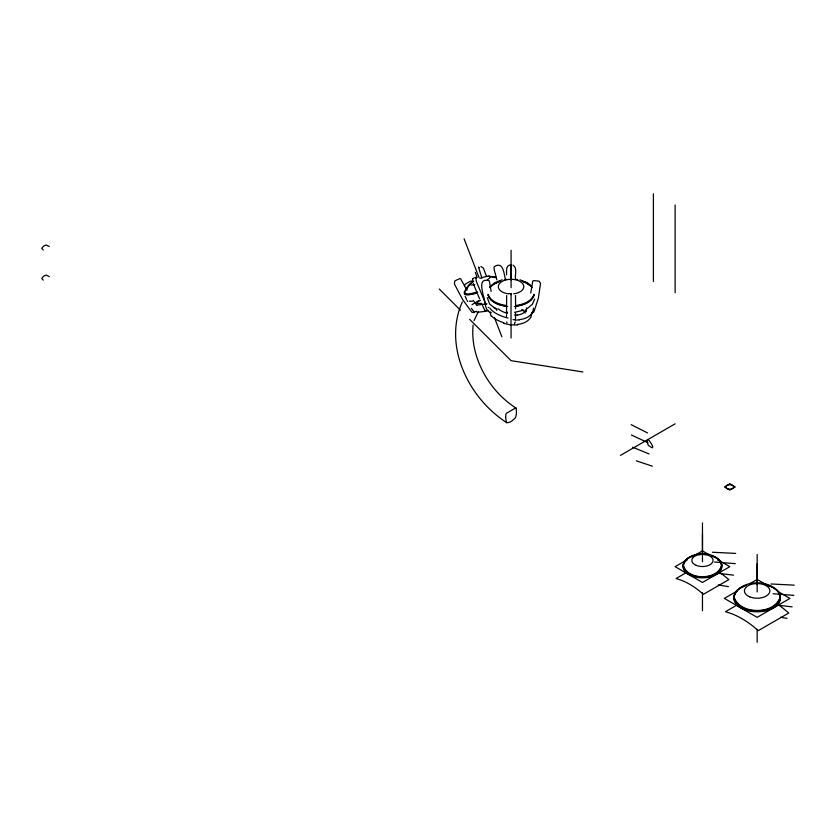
<?xml version="1.0" encoding="UTF-8"?>
<svg xmlns="http://www.w3.org/2000/svg" width="836" height="836" viewBox="0 0 836 836"><rect width="100%" height="100%" fill="white"/><g stroke="black" fill="none" stroke-linecap="round" stroke-linejoin="round"><path stroke-width="1.25" d="M511.078 268.001L511.078 264.97M511.078 294.7L511.078 293.561M511.068 338.037L511.078 325.12M511.078 287.688L511.078 250.257M702.47 555.083L702.47 534.256M757.155 584.583L757.155 563.757M506.553 306.843L506.532 312.737M506.553 304.858L506.658 295.557M515.572 308.829L515.572 306.854M515.582 304.858L515.488 295.557M506.511 316.478L506.522 314.66M515.519 318.506L515.54 316.499M515.551 314.681L515.561 312.758M511.005 324.462L511.078 293.708M532.198 312.455L530.745 317.461M473.113 325.047C469.863 357.212 489.185 391.081 515.896 407.968M472.434 280.029L472.998 278.649M530.735 293.081L532.751 281.147A1.902 1.557 0 0 1 533.514 280.645L538.948 281.084L540.547 283.373L538.332 298.389L533.901 311.922M534.643 299.069L532.428 304.158L527.297 308.568M490.115 312.047L491.004 316.092M474.043 320.669L478.223 311.849M534.162 294.272C532.135 302.193 522.897 305.349 515.603 306.018M515.279 321.902L514.38 323.981M462.339 301.921C442.714 345.728 468.557 398.448 506.856 422.682M526.304 309.341L525.948 310.26M526.575 308.724L526.252 311.703M533.828 295.108C530.703 302.141 522.542 304.429 515.603 305.631M477.69 292.475L468.912 294.659L465.412 294.439L464.398 293.269L465.004 291.68M464.158 292.109L468.714 285.013L473.458 281.23M467 290.301L466.383 289.162L470.689 283.488M472.925 278.722L474.482 277.709M490.617 286.644L493.135 284.459L500.137 281.147M489.645 287.061L494.672 282.714L502.196 279.809M499.207 281.439L499.782 280.896M477.44 302.402L476.729 303.52L481.766 303.395M620.437 455.39L675.122 423.821M687.161 559.733L675.122 566.683L702.47 582.462L729.807 566.683L717.852 559.775M692.626 556.577L702.47 550.893L709.304 554.843M687.14 572.137L676.094 578.512L681.225 580.205A74.122 42.793 60 0 1 698.311 590.059L703.442 594.292L728.835 579.63L723.715 575.398A74.122 42.793 60 0 0 720.298 572.9M737.467 590.833L724.342 598.409L757.155 617.355L789.957 598.409L777.658 591.303M749.495 583.883L757.155 579.463L765.358 584.197M736.798 605.149L725.502 611.659L731.657 613.697A88.94 51.351 60 0 1 752.16 625.527L758.315 630.605L788.797 613.007L782.642 607.929A88.94 51.351 60 0 0 778.546 604.94M466.028 289.758L466.979 289.277M476.593 311.285L472.653 312.392A1.996 1.912 14.5 0 1 471.723 312.047L462.695 299.633L454.366 283.926L454.868 280.865L459.758 278.607A1.902 1.839 14.6 0 1 460.688 278.921L466.383 289.162M533.358 312.277L531.529 312.601M524.067 310.125L514.558 312.33M693.347 555.846C673.189 561.301 687.882 579.338 702.47 577.049C717.058 579.338 731.751 561.301 711.582 555.846M746.214 585.409C721.687 592.985 739.421 612.715 757.155 610.855C774.878 612.715 792.612 592.985 768.085 585.409M477.555 292.119C473.27 292.694 468.484 295.212 464.367 293.227M509.939 264.981C505.529 265.629 506.689 271.909 506.564 274.856M504.338 279.59L506.553 279.36M517.714 324.985L510.639 324.901L503.585 323.354M517.39 315.203L515.969 315.308M519.386 319.969L515.175 320.084M472.403 301.211L469.362 301.179M698.697 554.676L700.568 554.582M508.999 293.582L509.793 293.572M491.275 312.695C484.159 311.514 485.507 300.479 483.103 294.983C482.226 289.455 478.495 278.085 488.632 280.645A1.902 1.557 0 0 1 489.394 281.147L491.14 291.45M480.899 266.454L483.417 268.178L486.562 276.538M488.015 276.162L495.884 277.082M712.491 552.251L735.649 553.411M704.361 554.582L706.242 554.676M771.043 583.977L794.2 585.148M714.487 562.022L735.293 563.642M773.028 593.748L793.845 595.378M506.459 312.204L507.588 312.33M515.603 279.36L517.808 279.6M506.553 306.018C499.249 305.349 490.011 302.193 487.984 294.272M716.776 573.141L733.559 575.147M776.623 605.024L792.11 606.873M582.901 371.957L511.078 360.671L469.633 319.342M718.323 584.907L728.449 586.653M780.678 617.292L787 618.379M506.553 305.631C499.604 304.429 491.443 302.141 488.318 295.108M489.217 276.35L496.291 277.73M473.092 281.366L472.371 281.22A9.029 7.367 63.2 0 0 470.407 281.209L465.485 284.052A9.029 7.367 63.2 0 0 464.471 285.787M522.009 281.147L525.792 282.599L531.539 286.644M636.259 460.824L652.362 466.185M513.001 265.148C517.85 267.865 514.485 275.337 515.593 279.485M519.95 279.809L527.474 282.714L531.539 286.1M632.633 447.218L649.06 453.927M631.41 435.002L647.963 442.735M631.159 424.636L647.534 432.923M496.375 309.372L489.729 304.158L487.294 297.658M49.272 246.547L46.241 245.021L44.266 245.753A14.891 8.6 0 0 0 43.294 246.442L41.8 248.376L43.253 250.016M49.272 276.632L46.241 275.107L44.266 275.849A14.891 8.6 0 0 0 43.294 276.538L41.8 278.472L43.253 280.112M473.563 311.191L471.379 308.369M439.245 289.026L460.427 310.146M476.844 305.412L473.218 300.396M484.786 310.292L482.581 305.589M479.383 267.76L478.464 267.071L481.881 278.012M467.094 300.521L467.627 301.545M476.374 278.075L475.757 277.27L476.29 281.272L485.361 303.06M466.572 299.466L465.161 296.226M485.852 304.158L486.092 304.691M479.645 298.922L477.69 294.303M476.719 291.983L473.218 283.373M464.105 238.835L479.028 277.542M494.41 317.461L501.872 336.814M477.168 277.468L475.297 272.348M506.992 322.8L506.72 321.87M494.463 270.812L493.961 267.342A1.902 1.839 14.7 0 1 494.463 266.538C503.648 260.895 503.826 274.281 505.602 279.861M494.599 271.292L495.34 273.905M495.497 274.469L496.124 276.82M496.427 278.043L496.877 279.914M511.078 279.935L511.078 268.304M757.155 554.519L757.155 591.951M757.155 629.393L757.155 642.299M702.47 522.949L702.47 561.677M702.47 592.651L702.47 610.729M675.122 204.987L675.122 292.757M653.397 193.701L653.397 281.481M488.621 307.47A11.087 1.149 -12.4 0 1 488.151 307.564M477.116 302.548A9.468 1.014 -26.2 0 1 480.449 300.333M486.029 311.253A16.459 0.794 -8.3 0 1 476.98 312.288M488.37 310.438A17.514 2.456 -11.6 0 1 485.235 310.992M494.954 307.627A18.152 4.891 -12.9 0 1 494.337 307.815M474.002 312.758A18.037 2.759 -29 0 1 474.848 311.64M487.012 303.813A19.918 1.035 -8.6 0 1 477.387 305.035M472.026 304.732A16.563 1.003 -28.4 0 1 478.6 300.699M479.895 278.357A10.596 2.268 -21.1 0 1 489.29 276.361A10.596 2.268 -21.1 0 1 487.378 279.726M474.817 284.668A10.596 2.268 -21.1 0 1 473.719 281.209M477.492 292.872A19.332 4.138 -21.1 0 1 464.889 292.286M720.966 563.443A19.332 11.161 0 0 1 699.157 577.676A19.332 11.161 0 0 1 686.931 560.026M717.999 560.026A19.332 11.161 0 0 1 718.542 560.475M711.729 556.097A19.332 11.161 0 0 1 717.372 572.994A19.332 11.161 0 0 1 687.558 572.994A19.332 11.161 0 0 1 693.201 556.097M766.79 585.273A23.199 13.397 0 0 1 776.048 605.233A23.199 13.397 0 0 1 740.362 606.706A23.199 13.397 0 0 1 744.604 586.193M778.588 593.278A23.199 13.397 0 0 1 757.719 611.806A23.199 13.397 0 0 1 735.304 593.894M508.466 293.823A12.718 7.336 0 0 1 500.524 282.537A12.718 7.336 0 0 1 521.622 282.537A12.718 7.336 0 0 1 513.68 293.823M534.037 295.108A23.199 13.397 0 0 1 514.38 306.457M507.776 306.457A23.199 13.397 0 0 1 488.109 295.108M489.969 287.636A23.199 13.397 0 0 1 498.528 281.931M523.618 281.931A23.199 13.397 0 0 1 532.177 287.636M507.985 318.077A23.983 9.635 11.9 0 1 489.791 308.014M515.112 319.76A22.467 12.78 9 0 1 512.99 319.603M519.25 319.634A19.876 13.386 11.6 0 0 532.396 312.434L533.326 309.602A22.467 15.226 2.4 0 0 533.462 308.118M507.431 313.385A17.431 7.764 9.4 0 1 498.287 308.871M515.875 314.994A15.633 8.914 6.9 0 1 514.453 314.984M525.959 310.26A12.739 8.308 8.6 0 1 517.327 315.057M526.575 307.888A15.633 10.262 3.7 0 1 526.387 309.351M504.003 322.863A19.395 6.928 14.3 0 1 491.662 316.133M530.661 317.419A21.997 15.497 16.8 0 1 517.484 324.441M496.845 310.48A14.536 6.124 10.8 0 1 497.002 308.609M521.748 309.498A14.536 6.124 10.8 0 1 525.175 313.082M505.613 417.122L506.386 422.326A4.055 2.341 -60 0 0 507.138 422.776L509.96 422.065A23.189 13.386 -60 0 0 511.904 420.968L515.007 418.23A4.055 2.341 -60 0 0 515.76 416.913L516.491 413.402L516.188 408.198A1.965 1.129 -60 0 0 515.707 407.926L506.438 413.277A1.965 1.129 -60 0 0 505.958 414.102L505.613 417.122M647.325 441.105L647.325 441.429A11.767 6.792 60 0 0 647.388 442.537L648.099 444.992L649.791 446.434A37.526 21.663 60 0 0 650.46 446.832L652.32 447.793L652.686 447.176A3.072 1.776 60 0 0 652.655 446.539L652.623 446.372A2.247 1.296 60 0 0 652.467 445.86L651.662 444.334A37.881 21.872 60 0 0 650.408 442.349L648.997 440.311A5.747 3.313 60 0 0 648.402 439.987L647.566 439.914L647.325 441.105M721.802 565.042C717.727 580.623 687.202 580.623 683.127 565.042C687.798 549.91 717.131 549.91 721.802 565.042M780.354 596.444C775.463 615.139 738.836 615.139 733.945 596.444C739.547 578.282 774.753 578.282 780.354 596.444M729.807 483.804L724.342 486.96L729.807 490.115L735.283 486.96L729.807 483.804M484.671 310.083L484.984 310.616L484.671 310.083M696.252 565.376A10.596 6.113 0 0 0 713.003 561.05A10.596 6.113 0 0 0 698.144 554.832A10.596 6.113 0 0 0 696.252 565.376M749.693 596.841A12.718 7.336 0 0 0 769.799 591.658A12.718 7.336 0 0 0 751.961 584.197A12.718 7.336 0 0 0 749.693 596.841M727.874 488.893A3.866 2.236 0 0 0 733.674 486.96A3.866 2.236 0 0 0 727.874 485.026A3.866 2.236 0 0 0 727.874 488.893"/></g></svg>
